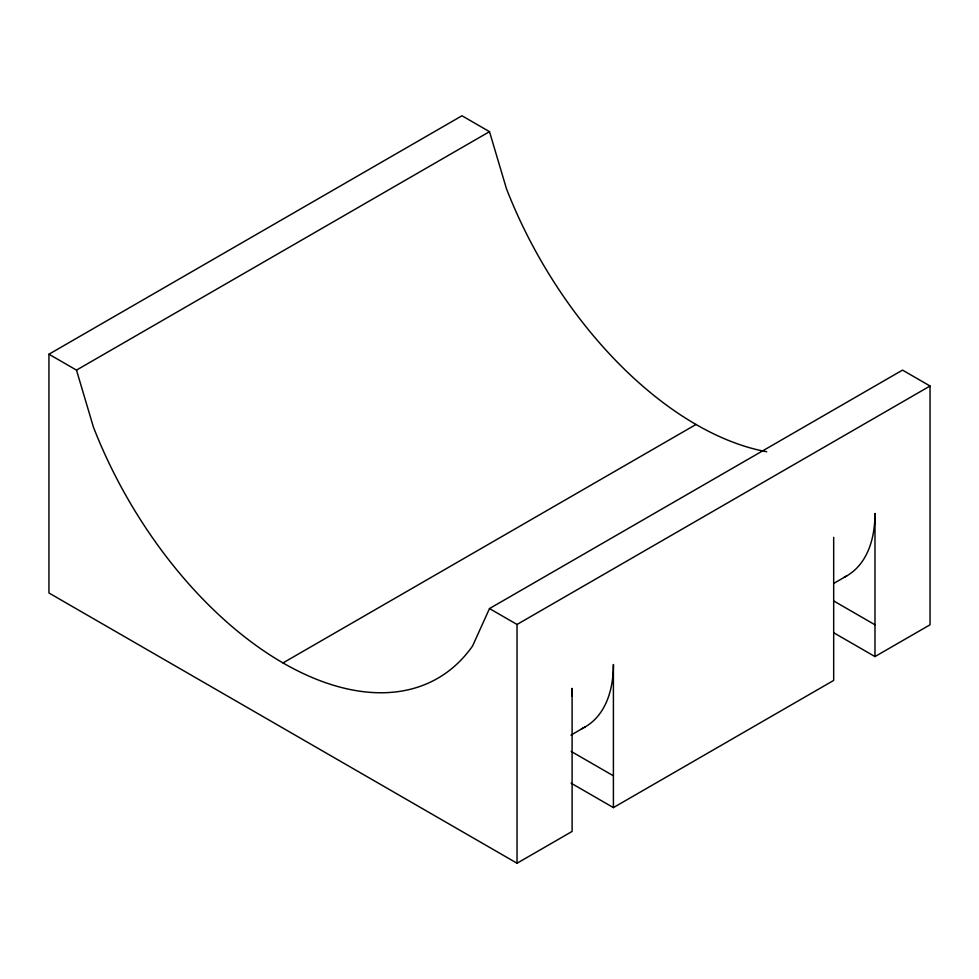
<?xml version="1.0" encoding="UTF-8"?>
<svg xmlns="http://www.w3.org/2000/svg" width="979" height="979" viewBox="0 0 979 979"><rect width="100%" height="100%" fill="white"/><g stroke="black" fill="none" stroke-linecap="round" stroke-linejoin="round"><path stroke-width="1.47" d="M833.986 632.911L874.981 656.579L930.05 624.786L930.05 386.007L902.516 370.111L489.5 608.571L472.563 646.005A309.572 178.729 60 0 1 93.421 427.101L76.484 370.111L48.95 354.214L48.95 592.993L517.034 863.233L572.103 831.44L572.103 688.372A136.289 78.687 60 0 1 571.846 696.277M48.95 354.214L461.966 115.767L489.5 131.663L506.437 188.653A309.572 178.729 60 0 0 766.704 451.747M76.484 370.111L489.5 131.663M282.992 662.93L696.008 424.482M489.5 608.571L517.034 624.467L930.05 386.007M570.977 735.107L585.173 726.907M833.851 583.349L846.749 575.897M571.087 783.163L613.405 807.602L833.68 680.417L833.68 537.349M834.059 601.155L874.981 624.786M571.161 751.419L613.405 775.809M874.981 656.579L874.981 513.498A136.289 78.687 60 0 1 844.179 577.267M613.405 807.602L613.405 664.521A136.289 78.687 60 0 1 581.269 728.927M517.034 624.467L517.034 863.233"/></g></svg>
